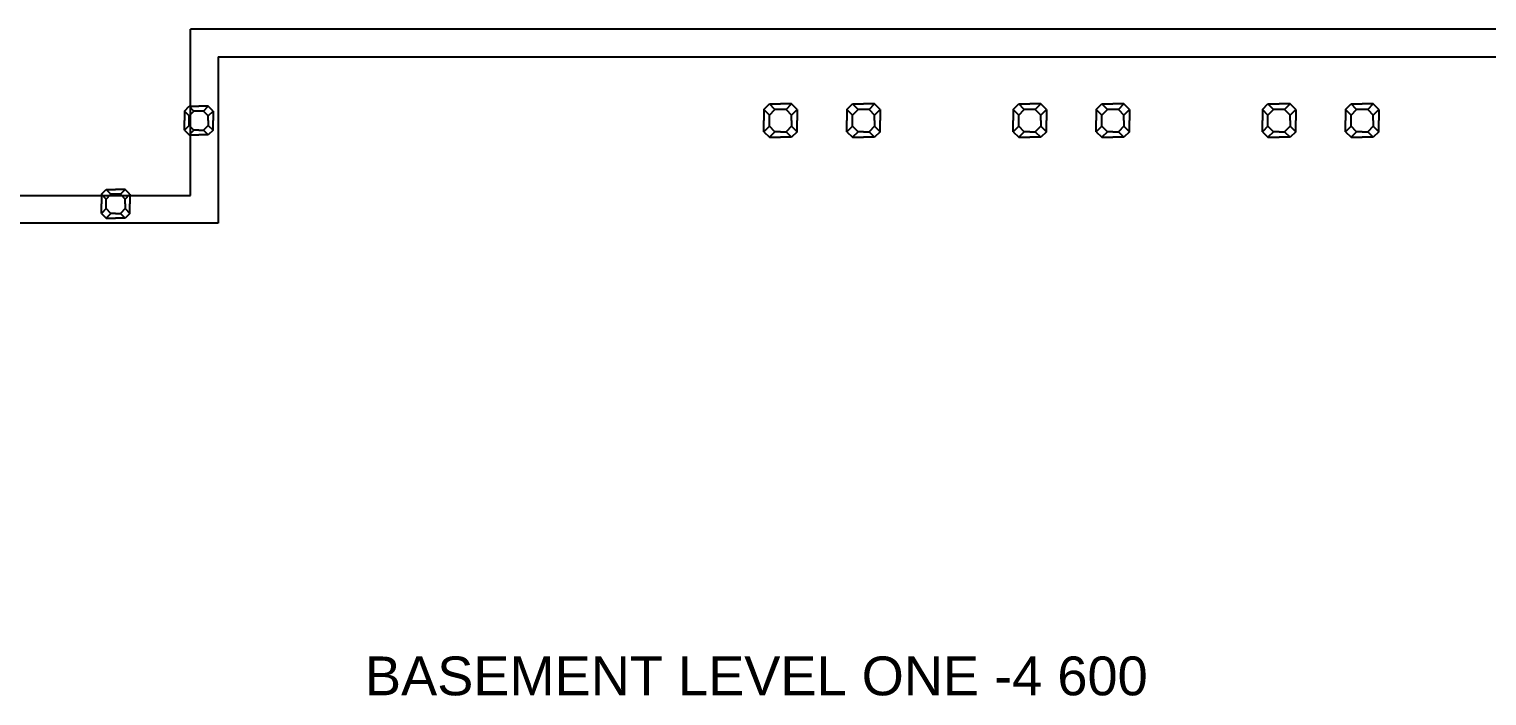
# Model space of a CAD drawing. Header units: millimetres. Extents: x -58291 to 83317, y -24599 to 66926.
# Drawn here: x -26594 to -283, y -24599 to -12574 of the extents above; entities that cross this region are included whole.
import ezdxf

# ---------------------------------------------------------------- set-up
doc = ezdxf.new("R2010")
doc.units = ezdxf.units.MM
for name, color, linetype in [('Basement 01 - General', 1, 'Continuous'), ('Basement 01 - Structural Members', 5, 'Continuous'), ('Basement 01 - Text and Leaders', 1, 'Continuous')]:
    doc.layers.add(name, color=color, linetype=linetype)
doc.styles.add('Arial1', font='arial.ttf')

msp = doc.modelspace()

# ---------------------------------------------------------------- linework, layer by layer
at = {"layer": 'Basement 01 - General', "color": 2, "linetype": 'Continuous', "lineweight": -3}
for p, q in [((21617, -12574, -4600), (-23683, -12574, -4600)), ((-23683, -15574, -4600), (-23683, -12574, -4600)), ((-23183, -13074, -4600), (21117, -13074, -4600)), ((-23183, -13074, -4600), (-23183, -16074, -4600)), ((-50383, -15574, -4600), (-23683, -15574, -4600)), ((-23183, -16074, -4600), (-50883, -16074, -4600))]:
    msp.add_line(p, q, dxfattribs=at)
at = {"layer": 'Basement 01 - Structural Members', "color": 5, "linetype": 'Continuous', "lineweight": -3}
for p, q in [((-13333, -14024, -4600), (-13233, -13924, -4600)), ((-13233, -13924, -4600), (-13033, -13924, -4600)), ((-13133, -14024, -4600), (-13233, -13924, -4600)), ((-12833, -13924, -4600), (-13033, -13924, -4600)), ((-12933, -14024, -4600), (-12833, -13924, -4600)), ((-12733, -14024, -4600), (-12833, -13924, -4600)), ((-11833, -14024, -4600), (-11733, -13924, -4600)), ((-11733, -13924, -4600), (-11533, -13924, -4600)), ((-11633, -14024, -4600), (-11733, -13924, -4600)), ((-11333, -13924, -4600), (-11533, -13924, -4600)), ((-11433, -14024, -4600), (-11333, -13924, -4600)), ((-11233, -14024, -4600), (-11333, -13924, -4600)), ((-8833, -14024, -4600), (-8733, -13924, -4600)), ((-8733, -13924, -4600), (-8533, -13924, -4600)), ((-8633, -14024, -4600), (-8733, -13924, -4600)), ((-8333, -13924, -4600), (-8533, -13924, -4600)), ((-8433, -14024, -4600), (-8333, -13924, -4600)), ((-8233, -14024, -4600), (-8333, -13924, -4600)), ((-7333, -14024, -4600), (-7233, -13924, -4600)), ((-7233, -13924, -4600), (-7033, -13924, -4600)), ((-7133, -14024, -4600), (-7233, -13924, -4600)), ((-6833, -13924, -4600), (-7033, -13924, -4600)), ((-6933, -14024, -4600), (-6833, -13924, -4600)), ((-6733, -14024, -4600), (-6833, -13924, -4600)), ((-4333, -14024, -4600), (-4233, -13924, -4600)), ((-4233, -13924, -4600), (-4033, -13924, -4600)), ((-4133, -14024, -4600), (-4233, -13924, -4600)), ((-3833, -13924, -4600), (-4033, -13924, -4600)), ((-3933, -14024, -4600), (-3833, -13924, -4600)), ((-3733, -14024, -4600), (-3833, -13924, -4600)), ((-2833, -14024, -4600), (-2733, -13924, -4600)), ((-2633, -14024, -4600), (-2733, -13924, -4600)), ((-2733, -13924, -4600), (-2533, -13924, -4600)), ((-2333, -13924, -4600), (-2533, -13924, -4600)), ((-2433, -14024, -4600), (-2333, -13924, -4600)), ((-2233, -14024, -4600), (-2333, -13924, -4600)), ((-23791, -14052, -4600), (-23705, -13966, -4600)), ((-23705, -14138, -4600), (-23791, -14052, -4600)), ((-23791, -14052, -4600), (-23791, -14224, -4600)), ((-23619, -14052, -4600), (-23705, -13966, -4600)), ((-23705, -13966, -4600), (-23533, -13966, -4600)), ((-23705, -14138, -4600), (-23619, -14052, -4600)), ((-23705, -14224, -4600), (-23705, -14138, -4600)), ((-23533, -14052, -4600), (-23619, -14052, -4600)), ((-23361, -13966, -4600), (-23533, -13966, -4600)), ((-23447, -14052, -4600), (-23533, -14052, -4600)), ((-23447, -14052, -4600), (-23361, -13966, -4600)), ((-23447, -14052, -4600), (-23361, -14138, -4600)), ((-23274, -14052, -4600), (-23361, -13966, -4600)), ((-23361, -14138, -4600), (-23274, -14052, -4600)), ((-23361, -14224, -4600), (-23361, -14138, -4600)), ((-23274, -14052, -4600), (-23274, -14224, -4600)), ((-13333, -14024, -4600), (-13333, -14224, -4600)), ((-13233, -14124, -4600), (-13333, -14024, -4600)), ((-13233, -14124, -4600), (-13133, -14024, -4600)), ((-13233, -14224, -4600), (-13233, -14124, -4600)), ((-13033, -14024, -4600), (-13133, -14024, -4600)), ((-12933, -14024, -4600), (-13033, -14024, -4600)), ((-12933, -14024, -4600), (-12833, -14124, -4600)), ((-12833, -14124, -4600), (-12733, -14024, -4600)), ((-12833, -14224, -4600), (-12833, -14124, -4600)), ((-12733, -14024, -4600), (-12733, -14224, -4600)), ((-11733, -14124, -4600), (-11833, -14024, -4600)), ((-11833, -14024, -4600), (-11833, -14224, -4600)), ((-11733, -14124, -4600), (-11633, -14024, -4600)), ((-11733, -14224, -4600), (-11733, -14124, -4600)), ((-11533, -14024, -4600), (-11633, -14024, -4600)), ((-11433, -14024, -4600), (-11533, -14024, -4600)), ((-11433, -14024, -4600), (-11333, -14124, -4600)), ((-11333, -14124, -4600), (-11233, -14024, -4600)), ((-11333, -14224, -4600), (-11333, -14124, -4600)), ((-11233, -14024, -4600), (-11233, -14224, -4600)), ((-8833, -14024, -4600), (-8833, -14224, -4600)), ((-8733, -14124, -4600), (-8833, -14024, -4600)), ((-8733, -14124, -4600), (-8633, -14024, -4600)), ((-8733, -14224, -4600), (-8733, -14124, -4600)), ((-8533, -14024, -4600), (-8633, -14024, -4600)), ((-8433, -14024, -4600), (-8533, -14024, -4600)), ((-8433, -14024, -4600), (-8333, -14124, -4600)), ((-8333, -14124, -4600), (-8233, -14024, -4600)), ((-8333, -14224, -4600), (-8333, -14124, -4600)), ((-8233, -14024, -4600), (-8233, -14224, -4600)), ((-7233, -14124, -4600), (-7333, -14024, -4600)), ((-7333, -14024, -4600), (-7333, -14224, -4600)), ((-7233, -14124, -4600), (-7133, -14024, -4600)), ((-7233, -14224, -4600), (-7233, -14124, -4600)), ((-7033, -14024, -4600), (-7133, -14024, -4600)), ((-6933, -14024, -4600), (-7033, -14024, -4600)), ((-6933, -14024, -4600), (-6833, -14124, -4600)), ((-6833, -14124, -4600), (-6733, -14024, -4600)), ((-6833, -14224, -4600), (-6833, -14124, -4600)), ((-6733, -14024, -4600), (-6733, -14224, -4600)), ((-4233, -14124, -4600), (-4333, -14024, -4600)), ((-4333, -14024, -4600), (-4333, -14224, -4600)), ((-4233, -14124, -4600), (-4133, -14024, -4600)), ((-4233, -14224, -4600), (-4233, -14124, -4600)), ((-4033, -14024, -4600), (-4133, -14024, -4600)), ((-3933, -14024, -4600), (-4033, -14024, -4600)), ((-3933, -14024, -4600), (-3833, -14124, -4600)), ((-3833, -14124, -4600), (-3733, -14024, -4600)), ((-3833, -14224, -4600), (-3833, -14124, -4600)), ((-3733, -14024, -4600), (-3733, -14224, -4600)), ((-2833, -14024, -4600), (-2833, -14224, -4600)), ((-2733, -14124, -4600), (-2833, -14024, -4600)), ((-2733, -14124, -4600), (-2633, -14024, -4600)), ((-2733, -14224, -4600), (-2733, -14124, -4600)), ((-2533, -14024, -4600), (-2633, -14024, -4600)), ((-2433, -14024, -4600), (-2533, -14024, -4600)), ((-2433, -14024, -4600), (-2333, -14124, -4600)), ((-2333, -14124, -4600), (-2233, -14024, -4600)), ((-2333, -14224, -4600), (-2333, -14124, -4600)), ((-2233, -14024, -4600), (-2233, -14224, -4600)), ((-23791, -14397, -4600), (-23791, -14224, -4600)), ((-23705, -14310, -4600), (-23791, -14397, -4600)), ((-23791, -14397, -4600), (-23705, -14483, -4600)), ((-23705, -14310, -4600), (-23705, -14224, -4600)), ((-23619, -14397, -4600), (-23705, -14310, -4600)), ((-23619, -14397, -4600), (-23705, -14483, -4600)), ((-23533, -14397, -4600), (-23619, -14397, -4600)), ((-23533, -14397, -4600), (-23447, -14397, -4600)), ((-23361, -14310, -4600), (-23447, -14397, -4600)), ((-23447, -14397, -4600), (-23361, -14483, -4600)), ((-23361, -14224, -4600), (-23361, -14310, -4600)), ((-23361, -14310, -4600), (-23274, -14397, -4600)), ((-23274, -14397, -4600), (-23361, -14483, -4600)), ((-23274, -14397, -4600), (-23274, -14224, -4600)), ((-13333, -14424, -4600), (-13333, -14224, -4600)), ((-13233, -14324, -4600), (-13333, -14424, -4600)), ((-13333, -14424, -4600), (-13233, -14524, -4600)), ((-13233, -14324, -4600), (-13233, -14224, -4600)), ((-13133, -14424, -4600), (-13233, -14324, -4600)), ((-13133, -14424, -4600), (-13233, -14524, -4600)), ((-13033, -14424, -4600), (-13133, -14424, -4600)), ((-13033, -14424, -4600), (-12933, -14424, -4600)), ((-12833, -14324, -4600), (-12933, -14424, -4600)), ((-12933, -14424, -4600), (-12833, -14524, -4600)), ((-12833, -14224, -4600), (-12833, -14324, -4600)), ((-12833, -14324, -4600), (-12733, -14424, -4600)), ((-12733, -14424, -4600), (-12833, -14524, -4600)), ((-12733, -14424, -4600), (-12733, -14224, -4600)), ((-11833, -14424, -4600), (-11833, -14224, -4600)), ((-11733, -14324, -4600), (-11833, -14424, -4600)), ((-11833, -14424, -4600), (-11733, -14524, -4600)), ((-11733, -14324, -4600), (-11733, -14224, -4600)), ((-11633, -14424, -4600), (-11733, -14324, -4600)), ((-11633, -14424, -4600), (-11733, -14524, -4600)), ((-11533, -14424, -4600), (-11633, -14424, -4600)), ((-11533, -14424, -4600), (-11433, -14424, -4600)), ((-11333, -14324, -4600), (-11433, -14424, -4600)), ((-11433, -14424, -4600), (-11333, -14524, -4600)), ((-11333, -14224, -4600), (-11333, -14324, -4600)), ((-11333, -14324, -4600), (-11233, -14424, -4600)), ((-11233, -14424, -4600), (-11333, -14524, -4600)), ((-11233, -14424, -4600), (-11233, -14224, -4600)), ((-8833, -14424, -4600), (-8833, -14224, -4600)), ((-8733, -14324, -4600), (-8833, -14424, -4600)), ((-8833, -14424, -4600), (-8733, -14524, -4600)), ((-8733, -14324, -4600), (-8733, -14224, -4600)), ((-8633, -14424, -4600), (-8733, -14324, -4600)), ((-8633, -14424, -4600), (-8733, -14524, -4600)), ((-8533, -14424, -4600), (-8633, -14424, -4600)), ((-8533, -14424, -4600), (-8433, -14424, -4600)), ((-8333, -14324, -4600), (-8433, -14424, -4600)), ((-8433, -14424, -4600), (-8333, -14524, -4600)), ((-8333, -14224, -4600), (-8333, -14324, -4600)), ((-8333, -14324, -4600), (-8233, -14424, -4600)), ((-8233, -14424, -4600), (-8333, -14524, -4600)), ((-8233, -14424, -4600), (-8233, -14224, -4600)), ((-7333, -14424, -4600), (-7333, -14224, -4600)), ((-7233, -14324, -4600), (-7333, -14424, -4600)), ((-7333, -14424, -4600), (-7233, -14524, -4600)), ((-7233, -14324, -4600), (-7233, -14224, -4600)), ((-7133, -14424, -4600), (-7233, -14324, -4600)), ((-7133, -14424, -4600), (-7233, -14524, -4600)), ((-7033, -14424, -4600), (-7133, -14424, -4600)), ((-7033, -14424, -4600), (-6933, -14424, -4600)), ((-6833, -14324, -4600), (-6933, -14424, -4600)), ((-6933, -14424, -4600), (-6833, -14524, -4600)), ((-6833, -14224, -4600), (-6833, -14324, -4600)), ((-6833, -14324, -4600), (-6733, -14424, -4600)), ((-6733, -14424, -4600), (-6833, -14524, -4600)), ((-6733, -14424, -4600), (-6733, -14224, -4600)), ((-4333, -14424, -4600), (-4333, -14224, -4600)), ((-4233, -14324, -4600), (-4333, -14424, -4600)), ((-4333, -14424, -4600), (-4233, -14524, -4600)), ((-4233, -14324, -4600), (-4233, -14224, -4600)), ((-4133, -14424, -4600), (-4233, -14324, -4600)), ((-4133, -14424, -4600), (-4233, -14524, -4600)), ((-4033, -14424, -4600), (-4133, -14424, -4600)), ((-4033, -14424, -4600), (-3933, -14424, -4600)), ((-3833, -14324, -4600), (-3933, -14424, -4600)), ((-3933, -14424, -4600), (-3833, -14524, -4600)), ((-3833, -14224, -4600), (-3833, -14324, -4600)), ((-3833, -14324, -4600), (-3733, -14424, -4600)), ((-3733, -14424, -4600), (-3833, -14524, -4600)), ((-3733, -14424, -4600), (-3733, -14224, -4600)), ((-2833, -14424, -4600), (-2833, -14224, -4600)), ((-2733, -14324, -4600), (-2833, -14424, -4600)), ((-2833, -14424, -4600), (-2733, -14524, -4600)), ((-2733, -14324, -4600), (-2733, -14224, -4600)), ((-2633, -14424, -4600), (-2733, -14324, -4600)), ((-2633, -14424, -4600), (-2733, -14524, -4600)), ((-2533, -14424, -4600), (-2633, -14424, -4600)), ((-2533, -14424, -4600), (-2433, -14424, -4600)), ((-2333, -14324, -4600), (-2433, -14424, -4600)), ((-2433, -14424, -4600), (-2333, -14524, -4600)), ((-2333, -14224, -4600), (-2333, -14324, -4600)), ((-2333, -14324, -4600), (-2233, -14424, -4600)), ((-2233, -14424, -4600), (-2333, -14524, -4600)), ((-2233, -14424, -4600), (-2233, -14224, -4600)), ((-23705, -14483, -4600), (-23533, -14483, -4600)), ((-23361, -14483, -4600), (-23533, -14483, -4600)), ((-13233, -14524, -4600), (-13033, -14524, -4600)), ((-12833, -14524, -4600), (-13033, -14524, -4600)), ((-11733, -14524, -4600), (-11533, -14524, -4600)), ((-11333, -14524, -4600), (-11533, -14524, -4600)), ((-8733, -14524, -4600), (-8533, -14524, -4600)), ((-8333, -14524, -4600), (-8533, -14524, -4600)), ((-7233, -14524, -4600), (-7033, -14524, -4600)), ((-6833, -14524, -4600), (-7033, -14524, -4600)), ((-4233, -14524, -4600), (-4033, -14524, -4600)), ((-3833, -14524, -4600), (-4033, -14524, -4600)), ((-2733, -14524, -4600), (-2533, -14524, -4600)), ((-2333, -14524, -4600), (-2533, -14524, -4600)), ((-25291, -15552, -4600), (-25205, -15466, -4600)), ((-25205, -15466, -4600), (-25033, -15466, -4600)), ((-25119, -15552, -4600), (-25205, -15466, -4600)), ((-24861, -15466, -4600), (-25033, -15466, -4600)), ((-24947, -15552, -4600), (-24861, -15466, -4600)), ((-24774, -15552, -4600), (-24861, -15466, -4600)), ((-25205, -15638, -4600), (-25291, -15552, -4600)), ((-25291, -15552, -4600), (-25291, -15724, -4600)), ((-25291, -15897, -4600), (-25291, -15724, -4600)), ((-25205, -15638, -4600), (-25119, -15552, -4600)), ((-25205, -15724, -4600), (-25205, -15638, -4600)), ((-25205, -15810, -4600), (-25205, -15724, -4600)), ((-25033, -15552, -4600), (-25119, -15552, -4600)), ((-24947, -15552, -4600), (-25033, -15552, -4600)), ((-24947, -15552, -4600), (-24861, -15638, -4600)), ((-24861, -15638, -4600), (-24774, -15552, -4600)), ((-24861, -15724, -4600), (-24861, -15638, -4600)), ((-24861, -15724, -4600), (-24861, -15810, -4600)), ((-24774, -15552, -4600), (-24774, -15724, -4600)), ((-24774, -15897, -4600), (-24774, -15724, -4600)), ((-25205, -15810, -4600), (-25291, -15897, -4600)), ((-25291, -15897, -4600), (-25205, -15983, -4600)), ((-25119, -15897, -4600), (-25205, -15810, -4600)), ((-25119, -15897, -4600), (-25205, -15983, -4600)), ((-25205, -15983, -4600), (-25033, -15983, -4600)), ((-25033, -15897, -4600), (-25119, -15897, -4600)), ((-25033, -15897, -4600), (-24947, -15897, -4600)), ((-24861, -15983, -4600), (-25033, -15983, -4600)), ((-24861, -15810, -4600), (-24947, -15897, -4600)), ((-24947, -15897, -4600), (-24861, -15983, -4600)), ((-24861, -15810, -4600), (-24774, -15897, -4600)), ((-24774, -15897, -4600), (-24861, -15983, -4600))]:
    msp.add_line(p, q, dxfattribs=at)

# ---------------------------------------------------------------- texts
at = {"layer": 'Basement 01 - Text and Leaders', "color": 2, "linetype": 'Continuous', "lineweight": -3, "insert": (-20533, -23890, -4600), "char_height": 700, "attachment_point": 1, "style": 'Arial1'}
msp.add_mtext('BASEMENT LEVEL ONE -4 600', dxfattribs=at)

doc.saveas('drawing.dxf')
